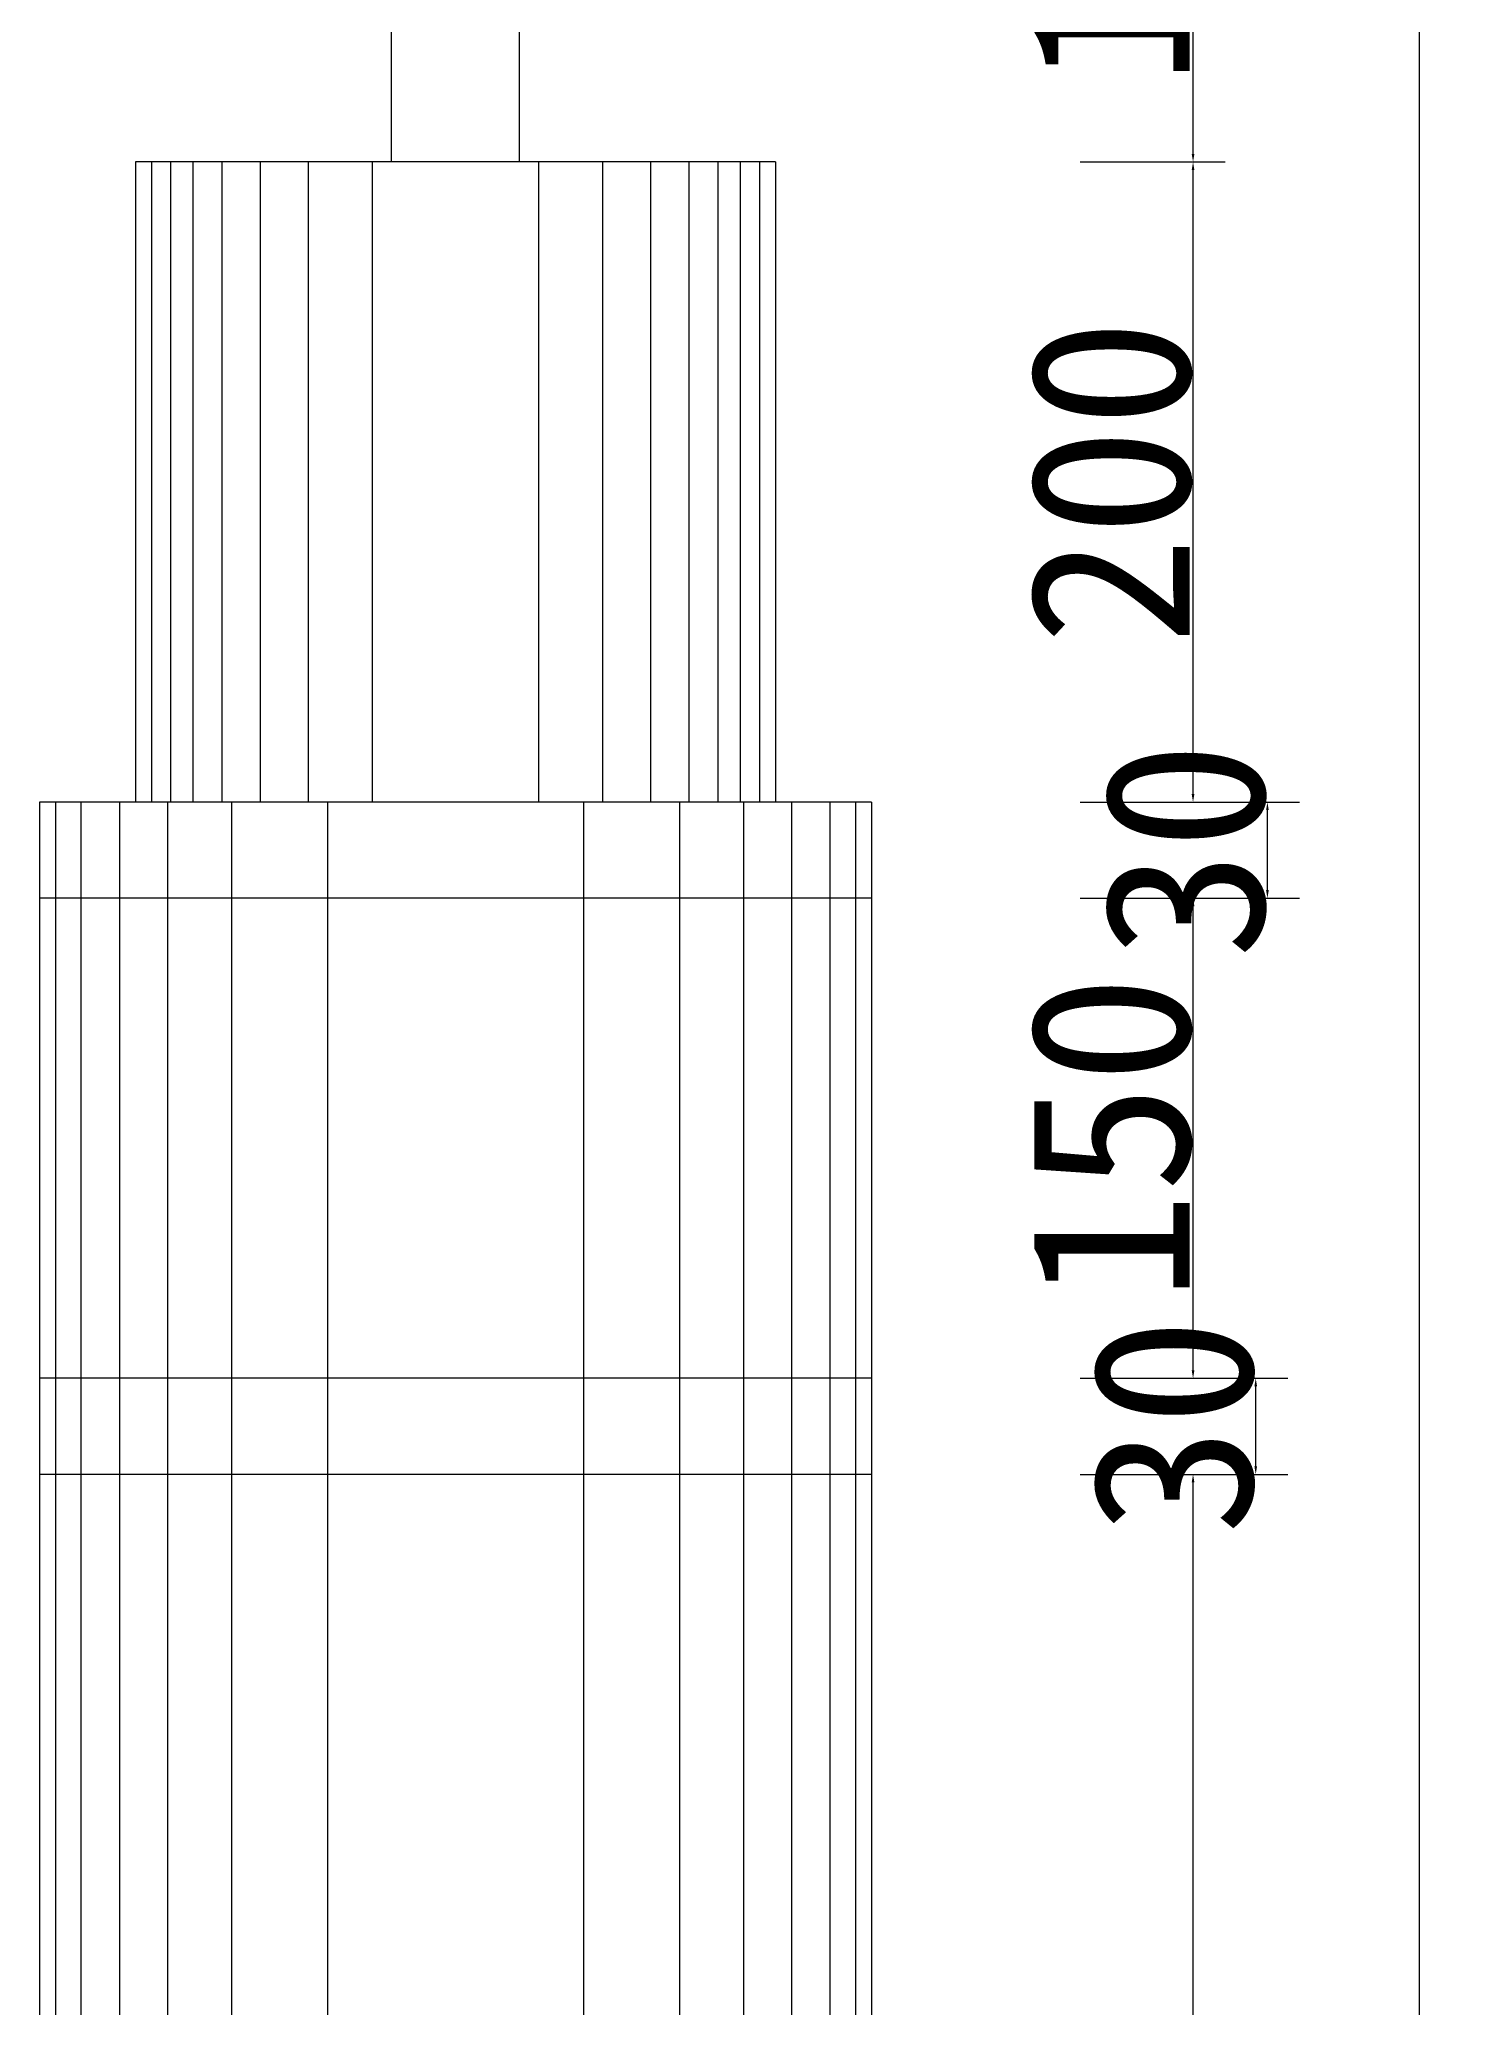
# Model space of a CAD drawing. Extents: x -6004 to -783, y 4539 to 8367.
# Drawn here: x -2483 to -2041, y 6383 to 6998 of the extents above; entities that cross this region are included whole.
import ezdxf

# ---------------------------------------------------------------- set-up
doc = ezdxf.new("R2010")
doc.units = 0
doc.layers.get('0').update_dxf_attribs({"linetype": 'CONTINUOUS'})
doc.layers.get('DEFPOINTS').update_dxf_attribs({"linetype": 'CONTINUOUS'})
doc.layers.add('LAYER2', color=7, linetype='CONTINUOUS')
doc.layers.add('LAYER6', color=8, linetype='CONTINUOUS')
doc.styles.get("Standard").update_dxf_attribs({"font": '', "height": 50})
doc.styles.get('STANDARD').set_extended_font_data('KaiTi_GB2312')
doc.dimstyles.new('ISO-25', dxfattribs={"dimtxt": 2.5, "dimasz": 2.5, "dimexe": 10, "dimexo": 40, "dimtad": 1, "dimtxsty": 'STANDARD', "dimcen": 2.5, "dimazin": 3, "dimtfac": 1, "dimtmove": 0, "dimatfit": 3})

# ---------------------------------------------------------------- blocks, each defined once
blk = doc.blocks.new('*D93')
at = {"color": 0}
for p, q in [((-2157.33, 6549.83), (-2112.08, 6549.83)), ((-2122.08, 5312.33), (-2122.08, 6547.33)), ((-2157.33, 5309.83), (-2112.08, 5309.83))]:
    blk.add_line(p, q, dxfattribs=at)
for points in [[(-2122.5, 6547.33), (-2121.66, 6547.33), (-2122.08, 6549.83)], [(-2122.5, 5312.33), (-2121.66, 5312.33), (-2122.08, 5309.83)]]:
    blk.add_solid(points, dxfattribs=at)
at = {"layer": 'DEFPOINTS', "color": 0}
for p in [(-2197.33, 6549.83), (-2122.08, 6549.83), (-2197.33, 5309.83)]:
    blk.add_point(p, dxfattribs=at)
at = {"color": 0, "insert": (-2147.7, 5929.83), "char_height": 50, "attachment_point": 5, "rotation": 90}
blk.add_mtext('1240', dxfattribs=at)
blk = doc.blocks.new('*D94')
at = {"color": 0}
for p, q in [((-2156.33, 7109.83), (-2041.27, 7109.83)), ((-2051.27, 4982.33), (-2051.27, 7107.33)), ((-2157.33, 4979.83), (-2041.27, 4979.83))]:
    blk.add_line(p, q, dxfattribs=at)
for points in [[(-2051.69, 7107.33), (-2050.86, 7107.33), (-2051.27, 7109.83)], [(-2051.69, 4982.33), (-2050.86, 4982.33), (-2051.27, 4979.83)]]:
    blk.add_solid(points, dxfattribs=at)
at = {"layer": 'DEFPOINTS', "color": 0}
for p in [(-2196.33, 7109.83), (-2051.27, 7109.83), (-2197.33, 4979.83)]:
    blk.add_point(p, dxfattribs=at)
at = {"color": 0, "insert": (-2076.9, 6044.83), "char_height": 50, "attachment_point": 5, "rotation": 90}
blk.add_mtext('2130', dxfattribs=at)
blk = doc.blocks.new('*D107')
at = {"color": 0}
for p, q in [((-2157.33, 6729.83), (-2112.08, 6729.83)), ((-2122.08, 6582.33), (-2122.08, 6727.33)), ((-2157.33, 6579.83), (-2112.08, 6579.83))]:
    blk.add_line(p, q, dxfattribs=at)
for points in [[(-2122.5, 6727.33), (-2121.66, 6727.33), (-2122.08, 6729.83)], [(-2122.5, 6582.33), (-2121.66, 6582.33), (-2122.08, 6579.83)]]:
    blk.add_solid(points, dxfattribs=at)
at = {"layer": 'DEFPOINTS', "color": 0}
for p in [(-2197.33, 6729.83), (-2122.08, 6729.83), (-2197.33, 6579.83)]:
    blk.add_point(p, dxfattribs=at)
at = {"color": 0, "insert": (-2147.7, 6654.83), "char_height": 50, "attachment_point": 5, "rotation": 90}
blk.add_mtext('150', dxfattribs=at)
blk = doc.blocks.new('*D108')
at = {"color": 0}
for p, q in [((-2157.33, 6759.83), (-2088.84, 6759.83)), ((-2098.84, 6732.33), (-2098.84, 6757.33)), ((-2157.33, 6729.83), (-2088.84, 6729.83))]:
    blk.add_line(p, q, dxfattribs=at)
for points in [[(-2099.25, 6757.33), (-2098.42, 6757.33), (-2098.84, 6759.83)], [(-2099.25, 6732.33), (-2098.42, 6732.33), (-2098.84, 6729.83)]]:
    blk.add_solid(points, dxfattribs=at)
at = {"layer": 'DEFPOINTS', "color": 0}
for p in [(-2197.33, 6759.83), (-2098.84, 6759.83), (-2197.33, 6729.83)]:
    blk.add_point(p, dxfattribs=at)
at = {"color": 0, "insert": (-2124.46, 6744.83), "char_height": 50, "attachment_point": 5, "rotation": 90}
blk.add_mtext('30', dxfattribs=at)
blk = doc.blocks.new('*D109')
at = {"color": 0}
for p, q in [((-2157.33, 6579.83), (-2092.49, 6579.83)), ((-2102.49, 6552.33), (-2102.49, 6577.33)), ((-2157.33, 6549.83), (-2092.49, 6549.83))]:
    blk.add_line(p, q, dxfattribs=at)
for points in [[(-2102.91, 6577.33), (-2102.08, 6577.33), (-2102.49, 6579.83)], [(-2102.91, 6552.33), (-2102.08, 6552.33), (-2102.49, 6549.83)]]:
    blk.add_solid(points, dxfattribs=at)
at = {"layer": 'DEFPOINTS', "color": 0}
for p in [(-2197.33, 6579.83), (-2102.49, 6579.83), (-2197.33, 6549.83)]:
    blk.add_point(p, dxfattribs=at)
at = {"color": 0, "insert": (-2128.12, 6564.83), "char_height": 50, "attachment_point": 5, "rotation": 90}
blk.add_mtext('30', dxfattribs=at)
blk = doc.blocks.new('*D110')
at = {"color": 0}
for p, q in [((-2157.33, 7109.83), (-2112.08, 7109.83)), ((-2122.08, 6962.33), (-2122.08, 7107.33)), ((-2157.33, 6959.83), (-2112.08, 6959.83))]:
    blk.add_line(p, q, dxfattribs=at)
for points in [[(-2122.5, 7107.33), (-2121.66, 7107.33), (-2122.08, 7109.83)], [(-2122.5, 6962.33), (-2121.66, 6962.33), (-2122.08, 6959.83)]]:
    blk.add_solid(points, dxfattribs=at)
at = {"layer": 'DEFPOINTS', "color": 0}
for p in [(-2197.33, 7109.83), (-2122.08, 7109.83), (-2197.33, 6959.83)]:
    blk.add_point(p, dxfattribs=at)
at = {"color": 0, "insert": (-2147.7, 7034.83), "char_height": 50, "attachment_point": 5, "rotation": 90}
blk.add_mtext('150', dxfattribs=at)
blk = doc.blocks.new('*D111')
at = {"color": 0}
for p, q in [((-2157.33, 6959.83), (-2112.08, 6959.83)), ((-2122.08, 6762.33), (-2122.08, 6957.33)), ((-2157.33, 6759.83), (-2112.08, 6759.83))]:
    blk.add_line(p, q, dxfattribs=at)
for points in [[(-2122.5, 6957.33), (-2121.66, 6957.33), (-2122.08, 6959.83)], [(-2122.5, 6762.33), (-2121.66, 6762.33), (-2122.08, 6759.83)]]:
    blk.add_solid(points, dxfattribs=at)
at = {"layer": 'DEFPOINTS', "color": 0}
for p in [(-2197.33, 6959.83), (-2122.08, 6959.83), (-2197.33, 6759.83)]:
    blk.add_point(p, dxfattribs=at)
at = {"color": 0, "insert": (-2147.7, 6859.83), "char_height": 50, "attachment_point": 5, "rotation": 90}
blk.add_mtext('200', dxfattribs=at)

msp = doc.modelspace()

# ---------------------------------------------------------------- linework, layer by layer
at = {"layer": 'LAYER2', "ltscale": 10}
for p, q in [((-2372.596, 6959.834), (-2372.596, 7109.834)), ((-2332.596, 6959.834), (-2332.596, 7109.834)), ((-2252.596, 6959.834), (-2452.596, 6959.834)), ((-2452.596, 6959.834), (-2452.596, 6759.834)), ((-2252.596, 6959.834), (-2252.596, 6759.834)), ((-2482.596, 6759.834), (-2482.596, 5489.834)), ((-2222.596, 6759.834), (-2482.596, 6759.834)), ((-2222.596, 6759.834), (-2222.596, 5489.834))]:
    msp.add_line(p, q, dxfattribs=at)
at = {"layer": 'LAYER6', "ltscale": 10}
for p, q in [((-2447.596, 6959.834), (-2447.596, 6759.834)), ((-2441.596, 6959.834), (-2441.596, 6759.834)), ((-2434.596, 6959.834), (-2434.596, 6759.834)), ((-2425.596, 6959.834), (-2425.596, 6759.834)), ((-2413.596, 6959.834), (-2413.596, 6759.834)), ((-2398.596, 6959.834), (-2398.596, 6759.834)), ((-2378.596, 6959.834), (-2378.596, 6759.834)), ((-2326.596, 6959.834), (-2326.596, 6759.834)), ((-2306.596, 6959.834), (-2306.596, 6759.834)), ((-2291.596, 6959.834), (-2291.596, 6759.834)), ((-2279.596, 6959.834), (-2279.596, 6759.834)), ((-2270.596, 6959.834), (-2270.596, 6759.834)), ((-2263.596, 6959.834), (-2263.596, 6759.834)), ((-2257.596, 6959.834), (-2257.596, 6759.834)), ((-2477.596, 6759.834), (-2477.596, 5279.834)), ((-2469.596, 6759.834), (-2469.596, 5279.834)), ((-2457.596, 6759.834), (-2457.596, 5279.834)), ((-2442.596, 6759.834), (-2442.596, 5279.834)), ((-2422.596, 6759.834), (-2422.596, 5279.834)), ((-2392.596, 6759.834), (-2392.596, 5279.834)), ((-2312.596, 6759.834), (-2312.596, 5279.834)), ((-2282.596, 6759.834), (-2282.596, 5279.834)), ((-2262.596, 6759.834), (-2262.596, 5279.834)), ((-2247.596, 6759.834), (-2247.596, 5279.834)), ((-2235.596, 6759.834), (-2235.596, 5279.834)), ((-2227.596, 6759.834), (-2227.596, 5279.834)), ((-2222.596, 6729.834), (-2482.596, 6729.834)), ((-2222.596, 6579.834), (-2482.596, 6579.834)), ((-2222.596, 6549.834), (-2482.596, 6549.834))]:
    msp.add_line(p, q, dxfattribs=at)

# ---------------------------------------------------------------- dimensions: what is measured, and where the dimension line sits
at = {"ltscale": 10}
for base, p1, p2, picture, middle in [((-2051.272, 7109.834), (-2197.327, 4979.834), (-2196.327, 7109.834), '*D94', (-2076.897, 6044.834)), ((-2122.079, 7109.834), (-2197.327, 6959.834), (-2197.327, 7109.834), '*D110', (-2147.704, 7034.834)), ((-2122.079, 6959.834), (-2197.327, 6759.834), (-2197.327, 6959.834), '*D111', (-2147.704, 6859.834)), ((-2122.079, 6729.834), (-2197.327, 6579.834), (-2197.327, 6729.834), '*D107', (-2147.704, 6654.834)), ((-2122.079, 6549.834), (-2197.327, 5309.834), (-2197.327, 6549.834), '*D93', (-2147.704, 5929.834))]:
    dim = msp.add_linear_dim(base=base, p1=p1, p2=p2, angle=90, dimstyle='ISO-25', dxfattribs=at)
    dim.commit()
    dim.dimension.update_dxf_attribs({"geometry": picture, "text_midpoint": middle})
for base, p1, p2, picture, middle in [((-2098.836, 6759.834), (-2197.327, 6729.834), (-2197.327, 6759.834), '*D108', (-2098.836, 6744.834)), ((-2102.492, 6579.834), (-2197.327, 6549.834), (-2197.327, 6579.834), '*D109', (-2102.492, 6564.834))]:
    dim = msp.add_linear_dim(base=base, p1=p1, p2=p2, angle=90, dimstyle='ISO-25', dxfattribs=at)
    dim.commit()
    dim.dimension.update_dxf_attribs({"geometry": picture, "text_midpoint": middle, "dimtype": 160})

doc.saveas('drawing.dxf')
